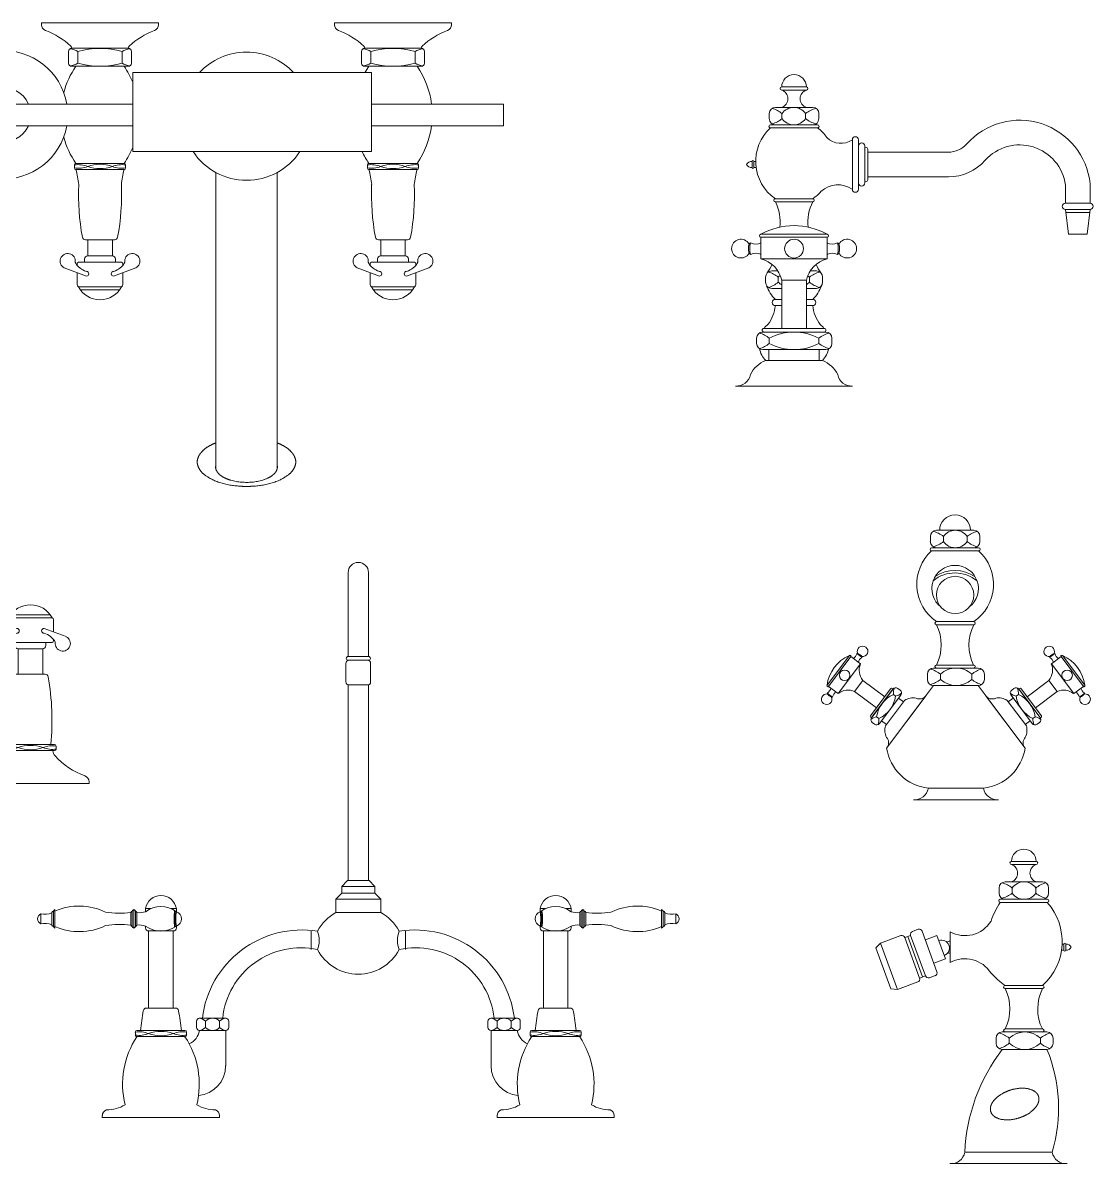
# Model space of a CAD drawing. Header units: centimetres. Extents: x 1146 to 1261, y 181 to 346.
# Drawn here: x 1204.9 to 1260, y 213.5 to 272.3 of the extents above; entities that cross this region are included whole.
import ezdxf

# ---------------------------------------------------------------- set-up
doc = ezdxf.new("R2010")
doc.units = ezdxf.units.CM
doc.header["$LTSCALE"] = 1.016
doc.layers.get('0').update_dxf_attribs({"lineweight": 18})

# ---------------------------------------------------------------- blocks, each defined once
blk = doc.blocks.new('Group-8')
for p, q in [((314.117, 15.434), (316.673, 15.434)), ((314.131, 15.491), (316.658, 15.491)), ((314.117, 15.067), (316.673, 15.067)), ((314.131, 15.01), (316.658, 15.01)), ((313.849, 13.408), (314.133, 14.248)), ((314.289, 14.378), (316.526, 14.378)), ((316.967, 13.408), (316.682, 14.248)), ((304.056, 13.072), (304.056, 12.457)), ((304.126, 13.178), (306.343, 13.178)), ((304.227, 13.337), (306.246, 13.337)), ((306.417, 13.072), (306.417, 12.456)), ((314.596, 13.408), (313.849, 13.408)), ((314.47, 13.091), (313.849, 13.091)), ((316.967, 13.408), (316.202, 13.408)), ((316.967, 13.091), (316.329, 13.091)), ((324.376, 13.072), (324.376, 12.457)), ((324.446, 13.178), (326.663, 13.178)), ((324.547, 13.337), (326.566, 13.337)), ((326.737, 13.072), (326.737, 12.456)), ((304.534, 12.636), (303.397, 12.21)), ((305.935, 12.636), (307.072, 12.21)), ((314.445, 9.638), (314.445, 12.909)), ((316.344, 9.638), (316.344, 12.909)), ((324.854, 12.636), (323.717, 12.21)), ((326.255, 12.636), (327.392, 12.21)), ((304.056, 12.012), (304.056, 12.071)), ((304.126, 11.907), (306.343, 11.907)), ((304.441, 11.907), (304.441, 11.748)), ((306.028, 11.907), (306.028, 11.748)), ((306.417, 12.067), (306.417, 12.012)), ((324.376, 12.012), (324.376, 12.071)), ((324.446, 11.907), (326.663, 11.907)), ((324.761, 11.907), (324.761, 11.748)), ((326.348, 11.907), (326.348, 11.748)), ((326.737, 12.067), (326.737, 12.012)), ((304.6, 11.589), (305.869, 11.589)), ((304.6, 11.589), (304.6, 10.276)), ((305.869, 11.589), (305.869, 10.276)), ((324.92, 11.589), (326.189, 11.589)), ((324.92, 11.589), (324.92, 10.276)), ((326.189, 11.589), (326.189, 10.276)), ((304.484, 10.276), (305.986, 10.276)), ((324.804, 10.276), (326.306, 10.276)), ((314.445, 9.638), (316.344, 9.638)), ((314.445, 9.48), (316.344, 9.48)), ((316.344, 9.479), (316.344, 9.48)), ((316.344, 8.031), (316.344, 8.031)), ((303.917, 6.421), (303.917, 6.58)), ((306.473, 6.659), (303.996, 6.659)), ((304.393, 6.659), (304.076, 6.659)), ((306.552, 6.421), (306.552, 6.58)), ((324.237, 6.421), (324.237, 6.58)), ((326.793, 6.659), (324.316, 6.659)), ((324.713, 6.659), (324.396, 6.659)), ((326.872, 6.421), (326.872, 6.58)), ((306.473, 6.342), (303.996, 6.342)), ((304.076, 6.342), (304.076, 6.327)), ((306.394, 6.342), (306.394, 6.327)), ((326.793, 6.342), (324.316, 6.342)), ((324.396, 6.342), (324.396, 6.327)), ((326.714, 6.342), (326.714, 6.327)), ((302.218, 4.645), (302.218, 4.742)), ((308.251, 4.645), (308.251, 4.742)), ((312.378, 4.645), (312.378, 4.742)), ((318.411, 4.645), (318.411, 4.742)), ((322.538, 4.645), (322.538, 4.742)), ((328.571, 4.645), (328.571, 4.742)), ((302.218, 4.645), (308.251, 4.645)), ((312.378, 4.645), (318.411, 4.645)), ((322.538, 4.645), (328.571, 4.645))]:
    blk.add_line(p, q)
at = {"flags": 128}
for points in [[(315.955, 8.031, 0.004267), (315.915, 8.037), (315.913, 8.037, 0.00474), (315.871, 8.043), (315.867, 8.044, 0.00434), (315.818, 8.05), (315.817, 8.05, 0.004047), (315.765, 8.055), (315.764, 8.055, 0.00384), (315.711, 8.06), (315.71, 8.06, 0.003702), (315.655, 8.063), (315.655, 8.063, 0.003614), (315.598, 8.067), (315.585, 8.067, 0.006339), (315.51, 8.07), (315.509, 8.07, 0.002996), (315.435, 8.071, 0.00572), (315.36, 8.071), (315.348, 8.071, 0.005597), (315.25, 8.069), (315.237, 8.068, 0.005716), (315.165, 8.065), (315.152, 8.064, 0.002971), (315.105, 8.061), (315.105, 8.061, 0.003079), (315.059, 8.058), (315.058, 8.058, 0.003235), (315.013, 8.054), (315.013, 8.054, 0.003437), (314.969, 8.049), (314.969, 8.049, 0.003696), (314.927, 8.044), (314.921, 8.044, 0.004049), (314.891, 8.04), (314.888, 8.039, 0.002162), (314.863, 8.036, 0.003484), (314.839, 8.032), (314.837, 8.031), (314.834, 8.031)], [(314.834, 8.031, 0.004267), (314.875, 8.025), (314.876, 8.025, 0.00474), (314.919, 8.019), (314.922, 8.018, 0.00434), (314.971, 8.013), (314.972, 8.012, 0.004047), (315.024, 8.007), (315.025, 8.007, 0.00384), (315.078, 8.003), (315.079, 8.003, 0.003702), (315.134, 7.999), (315.135, 7.999, 0.003614), (315.191, 7.996), (315.204, 7.995, 0.006339), (315.279, 7.992), (315.28, 7.992, 0.002996), (315.354, 7.991, 0.00572), (315.429, 7.991), (315.442, 7.991, 0.005597), (315.54, 7.993), (315.552, 7.994, 0.005716), (315.625, 7.997), (315.637, 7.998, 0.002971), (315.684, 8.001), (315.685, 8.001, 0.003079), (315.73, 8.004), (315.731, 8.004, 0.003235), (315.776, 8.008), (315.776, 8.008, 0.003437), (315.82, 8.013), (315.82, 8.013, 0.003696), (315.862, 8.018), (315.868, 8.019, 0.004049), (315.898, 8.023), (315.901, 8.023, 0.002162), (315.926, 8.026, 0.003484), (315.95, 8.03), (315.953, 8.031), (315.955, 8.031)]]:
    blk.add_lwpolyline(points, format="xyb", dxfattribs=at)
for centre, radius, start, end in [((315.395, 15.143), 1.249, 27.39245, 152.60756), ((315.412, 23.012), 6.867, 264.05346, 275.69575), ((314.179, 15.25), 0.194, 108.83443, 251.16557), ((314.584, 15.348), 0.476, 128.86033, 169.49356), ((316.205, 15.348), 0.476, 10.50644, 51.13967), ((316.61, 15.25), 0.194, 288.83443, 71.16557), ((316.249, 15.226), 2.139, 184.26676, 203.3522), ((314.54, 15.226), 2.139, 336.6478, 355.73324), ((314.289, 14.219), 0.159, 90, 169.61), ((316.526, 14.219), 0.159, 10.39, 90), ((305.235, 12.603), 1.249, 27.39245, 152.60756), ((315.399, 12.904), 0.948, 0.27989, 179.72011), ((325.555, 12.603), 1.249, 27.39245, 152.60756), ((304.162, 13.077), 0.106, 107.71905, 182.49864), ((306.311, 13.077), 0.106, 357.50136, 72.28095), ((313.849, 13.25), 0.159, 90, 270), ((313.426, 12.806), 0.51, 349.71407, 33.91666), ((317.363, 12.806), 0.51, 146.08334, 190.28593), ((316.967, 13.25), 0.159, 270, 90), ((324.482, 13.077), 0.106, 107.71905, 182.49864), ((326.631, 13.077), 0.106, 357.50136, 72.28095), ((304.797, 11.467), 0.957, 105.9628, 151.55939), ((304.534, 12.511), 0.125, 270, 90), ((305.935, 12.511), 0.125, 90, 270), ((305.672, 11.467), 0.957, 28.44061, 74.0372), ((315.395, 10.037), 3.054, 118.71056, 235.26691), ((315.395, 10.037), 3.054, 304.73309, 61.28944), ((325.117, 11.467), 0.957, 105.9628, 151.55939), ((324.854, 12.511), 0.125, 270, 90), ((326.255, 12.511), 0.125, 90, 270), ((325.992, 11.467), 0.957, 28.44061, 74.0372), ((303.57, 11.859), 0.391, 116.2653, 9.2433), ((304.162, 12.008), 0.106, 177.50136, 252.28095), ((306.311, 12.008), 0.106, 287.71905, 2.49864), ((306.899, 11.859), 0.391, 170.7567, 63.7347), ((323.89, 11.859), 0.391, 116.2653, 9.2433), ((324.482, 12.008), 0.106, 177.50136, 252.28095), ((326.631, 12.008), 0.106, 287.71905, 2.49864), ((327.219, 11.859), 0.391, 170.7567, 63.7347), ((304.6, 11.748), 0.159, 180, 270), ((305.869, 11.748), 0.159, 270, 0), ((324.92, 11.748), 0.159, 180, 270), ((326.189, 11.748), 0.159, 270, 0), ((316.379, 7.936), 12.253, 169.61, 185.98303), ((304.484, 10.118), 0.159, 90, 169.61), ((305.986, 10.118), 0.159, 10.39, 90), ((294.09, 7.936), 12.253, 354.01697, 10.39), ((336.699, 7.936), 12.253, 169.61, 185.98303), ((324.804, 10.118), 0.159, 90, 169.61), ((326.306, 10.118), 0.159, 10.39, 90), ((314.41, 7.936), 12.253, 354.01697, 10.39), ((315.743, 8.755), 1.486, 150.82848, 209.17152), ((314.445, 9.559), 0.0794, 90, 270), ((316.344, 9.559), 0.0794, 270, 90), ((315.046, 8.755), 1.486, 330.82848, 29.17152), ((312.353, 6.309), 1.783, 352.73306, 43.10618), ((318.436, 6.309), 1.783, 136.89382, 187.26694), ((303.996, 6.58), 0.0794, 90, 180), ((304.105, 5.224), 1.369, 68.8238, 97.91512), ((304.105, 7.777), 1.369, 262.08488, 291.1762), ((305.235, 4.783), 1.831, 69.71007, 110.28993), ((305.235, 8.218), 1.831, 249.71007, 290.28993), ((306.364, 5.224), 1.369, 82.08488, 111.1762), ((306.364, 7.777), 1.369, 248.8238, 277.91512), ((306.473, 6.58), 0.0794, 0, 90), ((324.316, 6.58), 0.0794, 90, 180), ((324.425, 5.224), 1.369, 68.8238, 97.91512), ((324.425, 7.777), 1.369, 262.08488, 291.1762), ((325.555, 4.783), 1.831, 69.71007, 110.28993), ((325.555, 8.218), 1.831, 249.71007, 290.28993), ((326.684, 5.224), 1.369, 82.08488, 111.1762), ((326.684, 7.777), 1.369, 248.8238, 277.91512), ((326.793, 6.58), 0.0794, 0, 90), ((301.167, 8.545), 3.724, 289.79579, 318.6204), ((303.996, 6.421), 0.0794, 180, 270), ((303.758, 6.327), 0.317, 309.82897, 0), ((306.711, 6.327), 0.318, 180, 230.17103), ((306.473, 6.421), 0.0794, 270, 0), ((309.302, 8.545), 3.724, 221.3796, 250.20421), ((311.327, 8.545), 3.724, 289.79579, 318.6204), ((319.462, 8.545), 3.724, 221.3796, 250.20421), ((321.487, 8.545), 3.724, 289.79579, 318.6204), ((324.316, 6.421), 0.0794, 180, 270), ((324.078, 6.327), 0.317, 309.82897, 0), ((327.031, 6.327), 0.318, 180, 230.17103), ((326.793, 6.421), 0.0794, 270, 0), ((329.622, 8.545), 3.724, 221.3796, 250.20421), ((302.536, 4.742), 0.318, 109.79579, 180), ((307.933, 4.742), 0.318, 0, 70.20421), ((312.696, 4.742), 0.317, 109.79579, 180), ((318.093, 4.742), 0.318, 0, 70.20421), ((322.856, 4.742), 0.318, 109.79579, 180), ((328.253, 4.742), 0.318, 0, 70.20421)]:
    blk.add_arc(centre, radius, start, end)
blk.add_open_spline([(314.445, 8.031), (314.451, 7.999), (314.502, 7.961), (314.572, 7.93), (314.67, 7.901), (314.866, 7.862), (315.201, 7.832), (315.395, 7.832), (315.589, 7.832), (315.924, 7.862), (316.119, 7.901), (316.217, 7.93), (316.287, 7.961), (316.339, 7.999), (316.344, 8.031), (316.339, 8.063), (316.287, 8.101), (316.217, 8.132), (316.119, 8.161), (315.924, 8.2), (315.589, 8.23), (315.395, 8.23), (315.2, 8.231), (314.865, 8.201), (314.67, 8.161), (314.572, 8.132), (314.502, 8.101), (314.451, 8.063), (314.445, 8.031)], degree=2, knots=[0, 0, 0, 1, 2, 3, 4, 5, 6, 6, 7, 8, 9, 10, 11, 12, 12, 13, 14, 15, 16, 17, 18, 18, 19, 20, 21, 22, 23, 24, 24, 24])
blk = doc.blocks.new('Group-14')
for p, q in [((341.907, 15.507), (341.907, 11.192)), ((342.954, 15.507), (342.954, 11.192)), ((341.907, 11.192), (342.954, 11.192)), ((341.796, 10.837), (341.796, 9.885)), ((341.907, 10.996), (342.954, 10.996)), ((343.066, 10.837), (343.066, 9.885)), ((341.907, 9.733), (341.907, -0.342)), ((341.954, 9.726), (342.907, 9.726)), ((342.954, 9.733), (342.954, -0.342)), ((341.581, -0.643), (341.883, -0.342)), ((342.985, -0.342), (341.883, -0.342)), ((343.287, -0.643), (342.985, -0.342)), ((341.28, -1.297), (341.581, -0.996)), ((341.581, -0.996), (341.581, -0.643)), ((343.287, -0.643), (341.581, -0.643)), ((343.287, -0.996), (341.581, -0.996)), ((343.287, -0.996), (343.287, -0.643)), ((343.588, -1.297), (343.287, -0.996)), ((343.588, -1.297), (341.28, -1.297)), ((341.28, -1.983), (341.28, -1.297)), ((343.588, -1.987), (343.588, -1.297)), ((326.081, -2.066), (326.081, -2.566)), ((326.658, -1.992), (326.658, -2.64)), ((326.737, -1.917), (326.737, -2.715)), ((326.816, -1.842), (326.816, -2.79)), ((330.719, -1.992), (330.719, -2.64)), ((330.798, -1.917), (330.798, -2.715)), ((330.877, -1.842), (330.877, -2.79)), ((330.877, -1.842), (330.877, -2.79)), ((330.956, -1.917), (330.956, -2.715)), ((331.035, -1.992), (331.035, -2.64)), ((331.477, -1.789), (331.748, -1.789)), ((331.477, -1.947), (331.477, -1.789)), ((332.793, -1.789), (333.064, -1.789)), ((333.064, -1.947), (333.064, -1.789)), ((343.588, -1.987), (341.28, -1.983)), ((351.797, -1.947), (351.797, -1.789)), ((352.068, -1.789), (351.797, -1.789)), ((353.384, -1.789), (353.113, -1.789)), ((353.384, -1.947), (353.384, -1.789)), ((353.826, -1.992), (353.826, -2.64)), ((353.905, -1.917), (353.905, -2.715)), ((353.984, -1.842), (353.984, -2.79)), ((353.984, -1.842), (353.984, -2.79)), ((354.063, -1.917), (354.063, -2.715)), ((354.142, -1.992), (354.142, -2.64)), ((358.045, -1.842), (358.045, -2.79)), ((358.124, -1.917), (358.124, -2.715)), ((358.203, -1.992), (358.203, -2.64)), ((358.78, -2.066), (358.78, -2.566)), ((331.477, -2.685), (331.477, -2.782)), ((333.064, -2.685), (333.064, -2.782)), ((351.797, -2.685), (351.797, -2.782)), ((353.384, -2.685), (353.384, -2.782)), ((331.636, -2.941), (331.636, -6.913)), ((331.636, -2.941), (332.905, -2.941)), ((332.905, -2.941), (332.905, -6.913)), ((340.009, -3.901), (340.009, -2.948)), ((344.852, -3.901), (344.852, -2.948)), ((353.225, -2.941), (351.956, -2.941)), ((351.956, -2.941), (351.956, -6.913)), ((353.225, -2.941), (353.225, -6.913)), ((331.519, -6.913), (333.022, -6.913)), ((351.839, -6.913), (353.342, -6.913)), ((334.098, -7.589), (334.098, -7.906)), ((334.257, -7.43), (335.603, -7.43)), ((334.568, -7.589), (334.568, -7.906)), ((335.292, -7.589), (335.292, -7.906)), ((335.761, -7.589), (335.761, -7.906)), ((349.107, -7.589), (349.107, -7.906)), ((350.611, -7.43), (349.265, -7.43)), ((349.576, -7.589), (349.576, -7.906)), ((350.3, -7.589), (350.3, -7.906)), ((350.77, -7.589), (350.77, -7.906)), ((330.953, -8.302), (330.953, -8.143)), ((333.509, -8.064), (331.032, -8.064)), ((331.429, -8.064), (331.111, -8.064)), ((333.588, -8.302), (333.588, -8.143)), ((334.257, -8.065), (335.603, -8.065)), ((335.603, -8.065), (335.603, -9.891)), ((349.265, -8.065), (349.265, -9.891)), ((350.611, -8.065), (349.265, -8.065)), ((351.273, -8.302), (351.273, -8.143)), ((353.829, -8.064), (351.352, -8.064)), ((351.749, -8.064), (351.431, -8.064)), ((353.908, -8.302), (353.908, -8.143)), ((333.509, -8.381), (331.032, -8.381)), ((353.829, -8.381), (351.352, -8.381)), ((329.254, -12.545), (329.254, -12.447)), ((329.254, -12.545), (335.287, -12.545)), ((335.287, -12.545), (335.287, -12.447)), ((349.574, -12.545), (349.574, -12.447)), ((349.574, -12.545), (355.607, -12.545)), ((355.607, -12.545), (355.607, -12.447))]:
    blk.add_line(p, q)
for centre, radius, start, end in [((342.431, 15.507), 0.523, 0, 180), ((341.907, 11.094), 0.0978, 90, 270), ((342.954, 11.094), 0.0978, 270, 90), ((341.954, 10.837), 0.159, 90, 180), ((342.907, 10.837), 0.159, 0, 90), ((341.954, 9.885), 0.159, 180, 270), ((342.907, 9.885), 0.159, 270, 0), ((332.271, -1.919), 0.804, 9.29327, 170.70675), ((352.591, -1.919), 0.804, 9.29325, 170.70673), ((328.066, -4.809), 3.151, 64.49797, 113.3715), ((332.271, -2.999), 1.318, 52.97828, 127.02172), ((352.591, -2.999), 1.318, 52.97828, 127.02172), ((356.795, -4.809), 3.151, 66.6285, 115.50203), ((326.192, -2.316), 0.274, 114.06067, 245.93933), ((326.271, -1.114), 0.97, 258.67438, 293.46932), ((326.778, -2.039), 0.129, 108.4817, 158.53917), ((326.857, -1.964), 0.129, 108.4817, 158.53917), ((330.168, 2.794), 4.818, 261.08999, 276.55945), ((330.839, -2.039), 0.129, 108.4817, 158.53917), ((330.918, -1.964), 0.129, 108.4817, 158.53917), ((330.836, -1.964), 0.129, 21.46083, 71.5183), ((330.915, -2.039), 0.129, 21.46083, 71.5183), ((331.166, -1.098), 0.904, 261.63562, 290.1018), ((335.821, -2.316), 2.877, 171.41438, 188.58562), ((335.871, -2.316), 2.877, 172.01695, 187.98305), ((335.917, -2.316), 2.877, 172.62841, 187.37159), ((332.936, -2.316), 0.391, 289.16281, 70.83719), ((342.431, -4.073), 2.385, 118.8389, 151.87399), ((342.431, -4.073), 2.385, 28.12601, 60.97124), ((351.925, -2.316), 0.391, 109.16281, 250.83719), ((348.944, -2.316), 2.877, 352.62841, 7.37159), ((348.99, -2.316), 2.877, 352.01695, 7.98305), ((349.04, -2.316), 2.877, 351.41438, 8.58562), ((353.695, -1.098), 0.904, 249.8982, 278.36438), ((353.946, -2.039), 0.129, 108.4817, 158.53917), ((354.025, -1.964), 0.129, 108.4817, 158.53917), ((353.943, -1.964), 0.129, 21.46083, 71.5183), ((354.022, -2.039), 0.129, 21.46083, 71.5183), ((354.693, 2.794), 4.818, 263.44055, 278.91001), ((358.004, -1.964), 0.129, 21.46083, 71.5183), ((358.083, -2.039), 0.129, 21.46083, 71.5183), ((358.59, -1.114), 0.97, 246.53068, 281.32562), ((358.669, -2.316), 0.274, 294.06067, 65.93933), ((326.271, -3.518), 0.97, 66.53068, 101.32562), ((326.778, -2.592), 0.129, 201.46083, 251.5183), ((326.857, -2.668), 0.129, 201.46083, 251.5183), ((328.066, 0.177), 3.151, 246.6285, 295.50203), ((330.168, -7.426), 4.818, 83.44055, 98.91001), ((330.839, -2.592), 0.129, 201.46083, 251.5183), ((330.918, -2.668), 0.129, 201.46083, 251.5183), ((330.836, -2.668), 0.129, 288.4817, 338.53917), ((330.915, -2.592), 0.129, 288.4817, 338.53917), ((331.166, -3.534), 0.904, 69.8982, 98.36438), ((332.271, -1.633), 1.318, 232.97828, 307.02172), ((331.636, -2.782), 0.159, 180, 270), ((332.905, -2.782), 0.159, 270, 0), ((339.533, -8.056), 5.169, 81.16886, 173.043), ((345.335, -8.056), 5.169, 6.957, 98.83114), ((352.591, -1.633), 1.318, 232.97828, 307.02172), ((351.956, -2.782), 0.159, 180, 270), ((353.225, -2.782), 0.159, 270, 0), ((353.695, -3.534), 0.904, 81.63562, 110.1018), ((353.946, -2.592), 0.129, 201.46083, 251.5183), ((354.025, -2.668), 0.129, 201.46083, 251.5183), ((353.943, -2.668), 0.129, 288.4817, 338.53917), ((354.022, -2.592), 0.129, 288.4817, 338.53917), ((354.693, -7.426), 4.818, 81.08999, 96.55945), ((356.795, 0.177), 3.151, 244.49797, 293.3715), ((358.004, -2.668), 0.129, 288.4817, 338.53917), ((358.083, -2.592), 0.129, 288.4817, 338.53917), ((358.59, -3.518), 0.97, 78.67438, 113.46932), ((339.151, -3.425), 1.269, 337.95464, 22.04536), ((345.71, -3.425), 1.269, 157.95464, 202.04536), ((339.466, -7.847), 4.039, 77.69148, 174.07563), ((342.431, -2.777), 2.385, 208.12601, 331.87399), ((345.402, -7.847), 4.039, 5.92437, 102.30852), ((343.415, -9.253), 12.253, 169.61, 174.42976), ((331.519, -7.072), 0.159, 90, 169.61), ((333.022, -7.072), 0.159, 10.39, 90), ((321.126, -9.253), 12.253, 5.57024, 10.39), ((363.735, -9.253), 12.253, 169.61, 174.42976), ((351.839, -7.072), 0.159, 90, 169.61), ((353.342, -7.072), 0.159, 10.39, 90), ((341.446, -9.253), 12.253, 5.57024, 10.39), ((334.257, -7.589), 0.159, 90, 180), ((334.206, -7.922), 0.492, 42.62491, 86.21765), ((334.93, -7.922), 0.492, 42.62491, 137.37509), ((335.653, -7.922), 0.492, 93.78235, 137.37509), ((335.603, -7.589), 0.159, 0, 90), ((349.265, -7.589), 0.159, 90, 180), ((349.215, -7.922), 0.492, 42.62491, 86.21765), ((349.938, -7.922), 0.492, 42.62491, 137.37509), ((350.662, -7.922), 0.492, 93.78235, 137.37509), ((350.611, -7.589), 0.159, 0, 90), ((331.032, -8.143), 0.0794, 90, 180), ((331.141, -9.499), 1.369, 68.8238, 97.91512), ((331.141, -6.946), 1.369, 262.08488, 291.1762), ((332.271, -9.94), 1.831, 69.71007, 110.28993), ((332.271, -6.505), 1.831, 249.71007, 290.28993), ((333.4, -9.499), 1.369, 82.08488, 111.1762), ((333.4, -6.946), 1.369, 248.8238, 277.91512), ((333.509, -8.143), 0.0794, 0, 90), ((333.3, -7.887), 0.973, 296.36577, 349.44233), ((334.257, -7.906), 0.159, 180, 270), ((334.206, -7.573), 0.492, 273.78235, 317.37509), ((334.93, -7.573), 0.492, 222.62491, 317.37509), ((335.653, -7.573), 0.492, 222.62491, 266.21765), ((335.603, -7.906), 0.159, 270, 0), ((349.265, -7.906), 0.159, 180, 270), ((349.215, -7.573), 0.492, 273.78235, 317.37509), ((349.938, -7.573), 0.492, 222.62491, 317.37509), ((350.662, -7.573), 0.492, 222.62491, 266.21765), ((350.611, -7.906), 0.159, 270, 0), ((351.568, -7.887), 0.973, 190.55767, 243.63423), ((351.352, -8.143), 0.0794, 90, 180), ((351.461, -9.499), 1.369, 68.8238, 97.91512), ((351.461, -6.946), 1.369, 262.08488, 291.1762), ((352.591, -9.94), 1.831, 69.71007, 110.28993), ((352.591, -6.505), 1.831, 249.71007, 290.28993), ((353.72, -9.499), 1.369, 82.08488, 111.1762), ((353.72, -6.946), 1.369, 248.8238, 277.91512), ((353.829, -8.143), 0.0794, 0, 90), ((334.729, -10.828), 4.433, 146.50557, 193.842), ((331.032, -8.302), 0.0794, 180, 270), ((333.509, -8.302), 0.0794, 270, 0), ((329.812, -10.828), 4.433, 346.158, 33.49443), ((355.049, -10.828), 4.433, 146.50557, 193.842), ((351.352, -8.302), 0.0794, 180, 270), ((353.829, -8.302), 0.0794, 270, 0), ((350.132, -10.828), 4.433, 346.158, 33.49443), ((334.06, -9.875), 1.543, 275.46256, 359.42058), ((350.808, -9.875), 1.543, 180.57942, 264.53744), ((329.572, -12.447), 0.317, 109.79579, 180), ((329.478, -10.298), 1.851, 269.58386, 300.7669), ((335.063, -10.298), 1.851, 239.2331, 270.41614), ((334.969, -12.447), 0.318, 0, 70.20421), ((349.892, -12.447), 0.317, 109.79579, 180), ((349.798, -10.298), 1.851, 269.58386, 300.7669), ((355.383, -10.298), 1.851, 239.2331, 270.41614), ((355.289, -12.447), 0.318, 0, 70.20421)]:
    blk.add_arc(centre, radius, start, end)
blk = doc.blocks.new('Group-15')
for p, q in [((332.151, 43.809), (326.119, 43.809)), ((326.119, 43.809), (326.119, 43.712)), ((327.698, 43.809), (327.008, 43.809)), ((332.151, 43.809), (332.151, 43.712)), ((347.233, 43.809), (341.2, 43.809)), ((341.2, 43.809), (341.2, 43.712)), ((342.779, 43.809), (342.089, 43.809)), ((347.233, 43.809), (347.233, 43.712)), ((327.52, 41.729), (327.52, 42.338)), ((327.679, 42.497), (330.591, 42.497)), ((330.591, 42.497), (327.679, 42.497)), ((327.697, 42.497), (330.573, 42.497)), ((327.996, 41.729), (327.996, 42.338)), ((330.274, 41.729), (330.274, 42.338)), ((330.75, 41.729), (330.75, 42.338)), ((342.601, 41.729), (342.601, 42.338)), ((345.672, 42.497), (342.76, 42.497)), ((342.76, 42.497), (345.672, 42.497)), ((342.779, 42.497), (345.654, 42.497)), ((343.078, 41.729), (343.078, 42.338)), ((345.355, 41.729), (345.355, 42.338)), ((345.831, 41.729), (345.831, 42.338)), ((327.679, 41.57), (330.591, 41.57)), ((343.105, 41.245), (330.823, 41.245)), ((330.823, 41.245), (330.823, 37.18)), ((342.76, 41.57), (345.672, 41.57)), ((343.105, 37.18), (343.105, 41.245)), ((324.057, 39.628), (330.823, 39.628)), ((330.823, 39.628), (330.823, 38.51)), ((349.908, 39.628), (343.105, 39.628)), ((343.105, 39.628), (343.105, 38.51)), ((349.908, 38.51), (349.908, 39.628)), ((330.823, 38.51), (324.057, 38.51)), ((343.105, 38.51), (349.908, 38.51)), ((330.823, 37.18), (343.105, 37.18)), ((327.817, 36.496), (327.817, 36.337)), ((327.897, 36.575), (330.374, 36.575)), ((330.453, 36.496), (330.453, 36.337)), ((342.898, 36.496), (342.898, 36.337)), ((342.978, 36.575), (345.455, 36.575)), ((345.534, 36.496), (345.534, 36.337)), ((327.897, 36.258), (330.374, 36.258)), ((329.977, 36.258), (330.294, 36.258)), ((335.097, 36.105), (335.097, 20.854)), ((338.254, 36.105), (338.254, 20.854)), ((342.978, 36.258), (345.455, 36.258)), ((345.058, 36.258), (345.375, 36.258)), ((329.886, 32.641), (328.384, 32.641)), ((328.5, 31.814), (328.5, 32.641)), ((329.77, 31.814), (329.77, 32.641)), ((344.967, 32.641), (343.465, 32.641)), ((343.582, 31.814), (343.582, 32.641)), ((344.851, 31.814), (344.851, 32.641)), ((329.77, 31.814), (328.5, 31.814)), ((344.851, 31.814), (343.582, 31.814)), ((328.435, 30.767), (327.297, 31.193)), ((327.953, 31.337), (327.953, 31.391)), ((330.244, 31.497), (328.026, 31.497)), ((328.342, 31.497), (328.342, 31.655)), ((329.835, 30.767), (330.973, 31.193)), ((329.929, 31.497), (329.929, 31.655)), ((330.314, 31.391), (330.314, 31.332)), ((343.516, 30.767), (342.379, 31.193)), ((343.034, 31.337), (343.034, 31.391)), ((345.325, 31.497), (343.108, 31.497)), ((343.423, 31.497), (343.423, 31.655)), ((344.917, 30.767), (346.054, 31.193)), ((345.01, 31.497), (345.01, 31.655)), ((345.395, 31.391), (345.395, 31.332)), ((327.953, 30.331), (327.953, 30.948)), ((330.314, 30.331), (330.314, 30.946)), ((343.034, 30.331), (343.034, 30.948)), ((345.395, 30.331), (345.395, 30.946)), ((330.244, 30.225), (328.026, 30.225)), ((330.142, 30.066), (328.124, 30.066)), ((345.325, 30.225), (343.108, 30.225)), ((345.224, 30.066), (343.205, 30.066))]:
    blk.add_line(p, q)
for centre, radius, start, end in [((326.436, 43.712), 0.318, 180, 250.20421), ((331.834, 43.712), 0.317, 289.79579, 0), ((341.518, 43.712), 0.318, 180, 250.20421), ((346.915, 43.712), 0.317, 289.79579, 0), ((325.068, 39.909), 3.724, 46.53259, 70.20421), ((333.203, 39.909), 3.724, 109.79579, 133.46741), ((340.149, 39.909), 3.724, 46.53259, 70.20421), ((348.284, 39.909), 3.724, 109.79579, 133.46741), ((324.17, 39.075), 3.302, 9.63926, 350.14336), ((327.679, 42.338), 0.159, 90, 180), ((327.361, 41.147), 1.349, 61.92751, 79.83054), ((327.52, 42.497), 0.159, 0, 46.53259), ((329.135, 38.334), 4.162, 74.12496, 105.87504), ((330.909, 41.147), 1.349, 100.16946, 118.07249), ((330.75, 42.497), 0.159, 133.46741, 180), ((330.591, 42.338), 0.159, 0, 90), ((336.676, 39.004), 3.302, 42.73632, 137.26368), ((342.76, 42.338), 0.159, 90, 180), ((342.443, 41.147), 1.349, 61.92751, 79.83054), ((342.601, 42.497), 0.159, 0, 46.53259), ((344.216, 38.334), 4.162, 74.12496, 105.87504), ((345.99, 41.147), 1.349, 100.16946, 118.07249), ((345.831, 42.497), 0.159, 133.46741, 180), ((345.672, 42.338), 0.159, 0, 90), ((327.679, 41.729), 0.159, 180, 270), ((327.361, 42.92), 1.349, 280.16946, 298.07249), ((329.135, 45.733), 4.162, 254.12496, 285.87504), ((330.909, 42.92), 1.349, 241.92751, 259.83054), ((330.591, 41.729), 0.159, 270, 0), ((342.76, 41.729), 0.159, 180, 270), ((342.443, 42.92), 1.349, 280.16946, 298.07249), ((344.216, 45.733), 4.162, 254.12496, 285.87504), ((345.99, 42.92), 1.349, 241.92751, 259.83054), ((345.672, 41.729), 0.159, 270, 0), ((331.484, 39.073), 4.371, 145.1539, 164.77664), ((326.786, 39.073), 4.371, 22.55877, 34.8461), ((346.565, 39.073), 4.371, 145.1539, 150.20016), ((341.868, 39.073), 4.371, 7.29776, 34.8461), ((324.17, 39.075), 1.397, 23.31892, 336.12839), ((324.293, 39.069), 0.607, 112.9382, 247.0618), ((341.868, 39.073), 4.371, 325.1539, 352.60242), ((331.484, 39.073), 4.371, 195.18582, 214.8461), ((326.786, 39.073), 4.371, 325.1539, 337.44123), ((336.676, 39.004), 3.302, 213.55565, 326.44435), ((346.565, 39.073), 4.371, 205.66663, 214.8461), ((327.897, 36.496), 0.0794, 90, 180), ((328.006, 35.14), 1.369, 68.8238, 97.91512), ((329.135, 34.699), 1.831, 69.71007, 110.28993), ((330.264, 35.14), 1.369, 82.08488, 111.1762), ((330.374, 36.496), 0.0794, 0, 90), ((342.978, 36.496), 0.0794, 90, 180), ((343.087, 35.14), 1.369, 68.8238, 97.91512), ((344.216, 34.699), 1.831, 69.71007, 110.28993), ((345.346, 35.14), 1.369, 82.08488, 111.1762), ((345.455, 36.496), 0.0794, 0, 90), ((328.006, 37.693), 1.369, 262.08488, 291.1762), ((327.897, 36.337), 0.0794, 180, 270), ((323.191, 35.003), 4.871, 5.66462, 14.93004), ((329.135, 38.134), 1.831, 249.71007, 290.28993), ((330.264, 37.693), 1.369, 248.8238, 277.91512), ((335.08, 35.003), 4.871, 165.06996, 174.33538), ((330.374, 36.337), 0.0794, 270, 0), ((343.087, 37.693), 1.369, 262.08488, 291.1762), ((342.978, 36.337), 0.0794, 180, 270), ((338.272, 35.003), 4.871, 5.66462, 14.93004), ((344.216, 38.134), 1.831, 249.71007, 290.28993), ((345.346, 37.693), 1.369, 248.8238, 277.91512), ((350.161, 35.003), 4.871, 165.06996, 174.33538), ((345.455, 36.337), 0.0794, 270, 0), ((340.28, 34.981), 12.253, 177.647, 190.39), ((317.991, 34.981), 12.253, 349.61, 2.353), ((355.361, 34.981), 12.253, 177.647, 190.39), ((333.072, 34.981), 12.253, 349.61, 2.353), ((328.384, 32.8), 0.159, 190.39, 270), ((329.886, 32.8), 0.159, 270, 349.61), ((343.465, 32.8), 0.159, 190.39, 270), ((344.967, 32.8), 0.159, 270, 349.61), ((327.471, 31.544), 0.391, 350.7567, 243.7347), ((328.5, 31.655), 0.159, 90, 180), ((329.77, 31.655), 0.159, 0, 90), ((330.8, 31.544), 0.391, 296.2653, 189.2433), ((342.552, 31.544), 0.391, 350.7567, 243.7347), ((343.582, 31.655), 0.159, 90, 180), ((344.851, 31.655), 0.159, 0, 90), ((345.881, 31.544), 0.391, 296.2653, 189.2433), ((328.698, 31.936), 0.957, 208.44061, 254.0372), ((328.059, 31.396), 0.106, 107.71905, 182.49864), ((329.572, 31.936), 0.957, 285.9628, 331.55939), ((330.208, 31.396), 0.106, 357.50136, 72.28095), ((343.779, 31.936), 0.957, 208.44061, 254.0372), ((343.14, 31.396), 0.106, 107.71905, 182.49864), ((344.654, 31.936), 0.957, 285.9628, 331.55939), ((345.289, 31.396), 0.106, 357.50136, 72.28095), ((328.435, 30.892), 0.125, 270, 90), ((329.835, 30.892), 0.125, 90, 270), ((343.516, 30.892), 0.125, 270, 90), ((344.917, 30.892), 0.125, 90, 270), ((328.059, 30.326), 0.106, 177.50136, 252.28095), ((329.135, 30.8), 1.249, 207.39245, 332.60756), ((330.208, 30.326), 0.106, 287.71905, 2.49864), ((343.14, 30.326), 0.106, 177.50136, 252.28095), ((344.216, 30.8), 1.249, 207.39245, 332.60756), ((345.289, 30.326), 0.106, 287.71905, 2.49864)]:
    blk.add_arc(centre, radius, start, end)
for points, knots in [([(335.097, 22.187), (334.911, 22.115), (334.53, 21.896), (334.296, 21.644), (334.194, 21.471), (334.117, 21.203), (334.204, 20.898), (334.284, 20.787), (334.391, 20.641), (334.644, 20.444), (335.06, 20.213), (335.741, 20.017), (336.393, 19.944), (336.676, 19.944), (336.958, 19.944), (337.611, 20.016), (338.293, 20.212), (338.707, 20.444), (338.961, 20.641), (339.067, 20.787), (339.148, 20.898), (339.234, 21.206), (339.158, 21.471), (339.055, 21.644), (338.819, 21.895), (338.44, 22.115), (338.254, 22.187)], [0, 0, 0, 1, 2, 3, 4, 5, 6, 6, 7, 8, 9, 10, 11, 11, 12, 13, 14, 15, 16, 16, 17, 18, 19, 20, 21, 22, 22, 22]), ([(335.097, 21.03), (335.068, 20.886), (335.16, 20.7), (335.245, 20.594), (335.427, 20.442), (335.7, 20.314), (335.831, 20.274), (336.118, 20.187), (336.676, 20.142), (337.234, 20.186), (337.52, 20.274), (337.651, 20.314), (337.925, 20.441), (338.106, 20.594), (338.192, 20.7), (338.246, 20.81), (338.272, 20.949), (338.254, 21.03)], [0, 0, 0, 1, 2, 3, 4, 5, 5, 6, 7, 8, 8, 9, 10, 11, 12, 13, 14, 14, 14])]:
    blk.add_open_spline(points, degree=2, knots=knots)
blk = doc.blocks.new('Group-19')
for p, q in [((377.325, 0.64), (376.055, 0.64)), ((377.325, 0.481), (376.055, 0.481)), ((377.647, -0.412), (375.732, -0.412)), ((377.581, -0.412), (375.821, -0.412)), ((375.415, -0.729), (375.415, -0.993)), ((376.092, -0.729), (376.092, -0.993)), ((377.31, -0.729), (377.31, -0.993)), ((377.964, -0.729), (377.964, -0.993)), ((377.9, -1.311), (375.48, -1.311)), ((377.9, -1.469), (375.48, -1.469)), ((370.958, -2.963), (371.256, -2.854)), ((369.317, -3.56), (370.361, -3.18)), ((370.564, -3.275), (370.863, -3.166)), ((370.564, -3.275), (371.325, -5.363)), ((370.714, -3.22), (371.474, -5.309)), ((370.863, -3.166), (371.623, -5.254)), ((371.459, -2.949), (372.22, -5.037)), ((371.622, -3.396), (372.219, -3.179)), ((372.219, -3.179), (372.653, -4.373)), ((372.895, -2.982), (372.895, -4.57)), ((369.317, -3.56), (369.07, -3.809)), ((369.07, -3.809), (369.836, -5.914)), ((369.317, -3.56), (370.185, -5.947)), ((378.639, -3.935), (378.755, -3.935)), ((378.663, -3.617), (378.755, -3.617)), ((378.755, -3.617), (378.755, -3.935)), ((378.852, -3.617), (378.852, -3.935)), ((372.057, -4.59), (372.653, -4.373)), ((371.623, -5.254), (371.325, -5.363)), ((371.826, -5.349), (372.125, -5.241)), ((370.185, -5.947), (371.23, -5.567)), ((377.652, -5.75), (375.728, -5.75)), ((370.185, -5.947), (369.836, -5.914)), ((377.652, -5.909), (375.728, -5.909)), ((377.815, -8.139), (375.579, -8.139)), ((375.735, -7.984), (377.644, -7.984)), ((377.659, -8.139), (375.735, -8.139)), ((377.881, -8.139), (377.563, -8.139)), ((375.262, -8.457), (375.262, -8.721)), ((375.94, -8.457), (375.94, -8.721)), ((377.544, -8.457), (377.544, -8.721)), ((378.198, -8.457), (378.198, -8.721)), ((377.881, -9.038), (375.579, -9.038)), ((373.654, -14.324), (378.148, -14.324)), ((378.917, -14.917), (372.885, -14.917))]:
    blk.add_line(p, q)
for centre, radius, start, end in [((376.69, 0.64), 0.635, 0, 180), ((376.055, 0.561), 0.0794, 90, 270), ((377.325, 0.561), 0.0794, 270, 90), ((375.899, 0.035), 0.473, 289.16974, 70.83026), ((377.48, 0.035), 0.473, 109.16974, 250.83026), ((375.732, -0.729), 0.317, 90, 180), ((375.17, -1.895), 1.487, 51.64892, 74.69408), ((376.701, -1.154), 0.742, 34.90261, 145.09739), ((378.198, -1.796), 1.388, 105.93222, 129.78835), ((377.647, -0.729), 0.318, 0, 90), ((375.732, -0.993), 0.318, 180, 270), ((375.17, 0.173), 1.487, 285.30592, 308.35108), ((376.701, -0.569), 0.742, 214.90261, 325.09739), ((378.198, 0.073), 1.388, 230.21165, 254.06778), ((377.647, -0.993), 0.317, 270, 0), ((379.247, -3.938), 4.504, 146.76406, 160.47449), ((375.48, -1.39), 0.0794, 90, 270), ((375.624, -3.485), 3.04, 311.83511, 41.52962), ((377.9, -1.39), 0.0794, 270, 90), ((371.31, -3.003), 0.159, 20, 110), ((373.662, -1.61), 1.572, 240.79557, 328.43514), ((370.415, -3.329), 0.159, 20, 110), ((371.012, -3.112), 0.159, 110, 200), ((372.452, -3.819), 0.408, 290, 110), ((372.895, -3.776), 0.307, 90, 122.92875), ((372.895, -3.776), 0.307, 248.20251, 270), ((378.804, -3.617), 0.0486, 0, 180), ((378.804, -3.935), 0.0486, 180, 0), ((378.885, -3.883), 0.268, 23.54881, 97.04711), ((378.885, -3.669), 0.268, 262.95289, 336.45119), ((373.662, -5.942), 1.572, 31.56486, 119.20443), ((371.772, -5.2), 0.159, 200, 290), ((372.07, -5.092), 0.159, 290, 20), ((379.5, -0.677), 6.322, 224.63606, 233.36222), ((371.175, -5.417), 0.159, 290, 20), ((375.728, -5.829), 0.0794, 90, 270), ((377.652, -5.829), 0.0794, 270, 90), ((373.644, -6.954), 2.331, 333.77724, 26.6414), ((379.735, -6.954), 2.331, 153.3586, 206.22276), ((375.579, -8.457), 0.318, 90, 180), ((375.017, -9.623), 1.487, 51.64892, 74.69408), ((375.728, -8.062), 0.0794, 90, 270), ((376.742, -9.311), 1.172, 46.80371, 133.19629), ((378.432, -9.523), 1.388, 105.93222, 129.78835), ((377.652, -8.062), 0.0794, 270, 90), ((377.881, -8.457), 0.318, 0, 90), ((375.579, -8.721), 0.318, 180, 270), ((375.017, -7.555), 1.487, 285.30592, 308.35108), ((376.742, -7.867), 1.172, 226.80371, 313.19629), ((378.432, -7.654), 1.388, 230.21165, 254.06778), ((377.881, -8.721), 0.318, 270, 0), ((382.926, -14.709), 9.28, 142.33803, 177.62553), ((370.575, -12.058), 7.905, 343.3411, 22.45347), ((372.94, -14.194), 0.726, 265.65801, 349.64027), ((378.862, -14.194), 0.726, 190.35973, 274.34199)]:
    blk.add_arc(centre, radius, start, end)
blk.add_open_spline([(374.988, -12.241), (375.018, -12.333), (375.13, -12.46), (375.259, -12.547), (375.517, -12.648), (375.926, -12.673), (376.294, -12.612), (376.446, -12.563), (376.597, -12.515), (376.934, -12.352), (377.179, -12.153), (377.31, -12.01), (377.404, -11.863), (377.459, -11.718), (377.477, -11.55), (377.448, -11.457), (377.418, -11.365), (377.306, -11.239), (377.177, -11.152), (376.919, -11.05), (376.51, -11.025), (376.142, -11.087), (375.991, -11.135), (375.839, -11.183), (375.502, -11.346), (375.257, -11.545), (375.126, -11.688), (375.032, -11.835), (374.978, -11.981), (374.959, -12.149), (374.988, -12.241)], degree=2, knots=[0, 0, 0, 1, 2, 3, 4, 5, 6, 6, 7, 8, 9, 10, 11, 12, 13, 13, 14, 15, 16, 17, 18, 19, 19, 20, 21, 22, 23, 24, 25, 26, 26, 26])
blk = doc.blocks.new('Group-20')
for p, q in [((374.11, 17.686), (372.195, 17.686)), ((374.044, 17.686), (372.284, 17.686)), ((371.878, 17.369), (371.878, 17.105)), ((372.555, 17.369), (372.555, 17.105)), ((373.773, 17.369), (373.773, 17.105)), ((374.427, 17.369), (374.427, 17.105)), ((374.362, 16.787), (371.942, 16.787)), ((374.362, 16.628), (371.942, 16.628)), ((374.114, 12.983), (372.191, 12.983)), ((374.114, 12.824), (372.191, 12.824)), ((366.559, 9.706), (367.708, 11.236)), ((366.63, 9.653), (367.779, 11.183)), ((367.779, 11.183), (368.279, 10.807)), ((378.607, 11.183), (378.107, 10.807)), ((379.755, 9.653), (378.607, 11.183)), ((379.827, 9.706), (378.678, 11.236)), ((367.13, 9.277), (368.279, 10.807)), ((374.122, 10.594), (372.042, 10.594)), ((372.174, 10.749), (374.107, 10.749)), ((374.278, 10.594), (373.662, 10.594)), ((374.343, 10.594), (374.026, 10.594)), ((379.256, 9.277), (378.107, 10.807)), ((371.725, 10.276), (371.725, 10.012)), ((372.402, 10.276), (372.402, 10.012)), ((374.006, 10.276), (374.006, 10.012)), ((374.661, 10.276), (374.661, 10.012)), ((366.63, 9.653), (367.13, 9.277)), ((367.98, 9.389), (368.409, 9.96)), ((368.409, 9.96), (369.527, 9.121)), ((368.79, 8.14), (369.834, 9.531)), ((368.855, 8.045), (369.952, 9.505)), ((368.877, 8.074), (369.922, 9.465)), ((372.042, 9.694), (369.629, 6.476)), ((370.202, 9.541), (370.321, 9.451)), ((374.343, 9.694), (372.042, 9.694)), ((374.343, 9.694), (376.757, 6.476)), ((376.184, 9.541), (376.065, 9.451)), ((377.531, 8.045), (376.434, 9.505)), ((377.508, 8.074), (376.464, 9.465)), ((377.596, 8.14), (376.551, 9.531)), ((377.976, 9.96), (376.859, 9.121)), ((378.405, 9.389), (377.976, 9.96)), ((379.755, 9.653), (379.256, 9.277)), ((367.98, 9.389), (369.098, 8.55)), ((369.259, 7.741), (370.356, 9.201)), ((369.566, 7.618), (370.552, 8.931)), ((369.629, 6.476), (371.666, 9.189)), ((369.973, 9.236), (370.092, 9.147)), ((370.498, 8.86), (370.243, 9.051)), ((376.757, 6.476), (374.72, 9.189)), ((376.82, 7.618), (375.834, 8.931)), ((375.888, 8.86), (376.142, 9.051)), ((377.126, 7.741), (376.03, 9.201)), ((376.413, 9.236), (376.294, 9.147)), ((378.405, 9.389), (377.288, 8.55)), ((368.891, 7.795), (369.009, 7.705)), ((369.112, 8.089), (369.231, 8)), ((369.619, 7.689), (369.364, 7.881)), ((376.767, 7.689), (377.021, 7.881)), ((377.274, 8.089), (377.155, 8)), ((377.495, 7.795), (377.376, 7.705)), ((371.775, 4.409), (374.611, 4.409)), ((375.38, 3.816), (371.006, 3.816))]:
    blk.add_line(p, q)
for centre, radius in [((373.152, 14.358), 0.96), ((367.466, 10.221), 0.272), ((378.919, 10.221), 0.272)]:
    blk.add_circle(centre, radius)
for centre, radius, start, end in [((373.152, 17.686), 0.794, 0, 180), ((372.195, 17.369), 0.317, 90, 180), ((371.633, 16.203), 1.487, 51.64892, 74.69408), ((373.164, 16.944), 0.742, 34.90261, 145.09739), ((374.661, 16.302), 1.388, 105.93222, 129.78835), ((374.11, 17.369), 0.318, 0, 90), ((372.195, 17.105), 0.318, 180, 270), ((371.633, 18.271), 1.487, 285.30592, 308.35108), ((373.164, 17.529), 0.742, 214.90261, 270), ((373.164, 17.529), 0.742, 270, 325.09739), ((374.661, 18.171), 1.388, 230.21165, 254.06778), ((374.11, 17.105), 0.317, 270, 0), ((373.507, 14.904), 2.329, 132.21909, 235.56866), ((371.942, 16.708), 0.0794, 90, 270), ((372.798, 14.904), 2.329, 304.43134, 47.78091), ((374.362, 16.708), 0.0794, 270, 90), ((373.152, 14.685), 1.197, 307.74202, 232.25798), ((373.148, 13.718), 1.773, 50.21592, 129.20593), ((373.148, 13.851), 1.773, 54.11601, 125.21388), ((372.191, 12.904), 0.0794, 90, 270), ((374.114, 12.904), 0.0794, 270, 90), ((370.107, 11.779), 2.331, 333.77724, 26.6414), ((376.198, 11.779), 2.331, 153.3586, 206.22276), ((368.504, 9.442), 1.963, 113.93428, 172.25886), ((367.743, 11.21), 0.0446, 323.09657, 143.09657), ((367.75, 11.395), 0.344, 296.86764, 348.797), ((368.14, 11.243), 0.0991, 89.31418, 121.32607), ((367.878, 10.769), 0.597, 36.8076, 69.38553), ((368.39, 11.451), 0.272, 262.62856, 203.56458), ((367.973, 10.895), 0.478, 36.8076, 69.38553), ((368.26, 11.153), 0.0991, 344.86707, 16.87896), ((377.996, 11.451), 0.272, 336.43542, 277.37144), ((378.125, 11.153), 0.0991, 163.12104, 195.13293), ((378.508, 10.769), 0.597, 110.61447, 143.1924), ((378.413, 10.895), 0.478, 110.61447, 143.1924), ((378.246, 11.243), 0.0991, 58.67393, 90.68582), ((378.635, 11.395), 0.344, 191.203, 243.13236), ((378.642, 11.21), 0.0446, 36.90343, 216.90343), ((377.881, 9.442), 1.963, 7.74114, 66.06572), ((368.514, 10.821), 0.344, 117.39613, 169.3255), ((369.033, 10.49), 0.818, 157.14578, 220.32136), ((372.042, 10.276), 0.317, 90, 180), ((372.191, 10.671), 0.0794, 90, 270), ((373.204, 9.422), 1.172, 90, 133.19629), ((373.204, 9.422), 1.172, 46.80371, 90), ((374.114, 10.671), 0.0794, 270, 90), ((374.343, 10.276), 0.318, 0, 90), ((377.352, 10.49), 0.818, 319.67864, 22.85422), ((377.871, 10.821), 0.344, 10.6745, 62.60387), ((372.042, 10.012), 0.318, 180, 270), ((371.48, 9.11), 1.487, 51.64892, 74.69408), ((371.48, 11.178), 1.487, 285.30592, 308.35108), ((373.204, 10.866), 1.172, 226.80371, 313.19629), ((374.895, 9.209), 1.388, 105.93222, 129.78835), ((374.895, 11.079), 1.388, 230.21165, 254.06778), ((374.343, 10.012), 0.317, 270, 0), ((366.595, 9.68), 0.0446, 143.09657, 323.09657), ((366.418, 9.621), 0.344, 297.39613, 349.3255), ((367.646, 8.642), 0.818, 65.87178, 129.04736), ((369.878, 9.498), 0.0547, 323.09657, 143.09657), ((370.095, 9.398), 0.179, 53.09657, 143.09657), ((370.809, 9.257), 0.836, 158.40249, 181.44765), ((370.213, 9.309), 0.179, 323.09657, 53.09657), ((376.172, 9.309), 0.179, 126.90343, 216.90343), ((376.291, 9.398), 0.179, 36.90343, 126.90343), ((375.577, 9.257), 0.836, 358.55235, 21.59751), ((376.508, 9.498), 0.0547, 36.90343, 216.90343), ((378.74, 8.642), 0.818, 50.95264, 114.12822), ((379.967, 9.621), 0.344, 190.6745, 242.60387), ((379.791, 9.68), 0.0446, 216.90343, 36.90343), ((366.543, 8.991), 0.272, 82.62856, 23.56458), ((366.673, 9.29), 0.0991, 164.86707, 196.87896), ((367.055, 9.673), 0.597, 216.8076, 249.38553), ((366.96, 9.547), 0.478, 216.8076, 249.38553), ((366.793, 9.199), 0.0991, 269.31418, 301.32607), ((367.183, 9.048), 0.344, 116.86764, 168.797), ((370.622, 7.852), 1.529, 115.12525, 171.06789), ((368.581, 9.384), 1.529, 295.12525, 351.06789), ((369.879, 9.956), 0.836, 284.74549, 307.79065), ((370.99, 8.234), 0.824, 79.53975, 122.13447), ((371.322, 9.409), 0.408, 243.45629, 327.43856), ((375.064, 9.409), 0.408, 212.56144, 296.54371), ((375.396, 8.234), 0.824, 57.86553, 100.46025), ((376.507, 9.956), 0.836, 232.20935, 255.25451), ((377.804, 9.384), 1.529, 188.93211, 244.87475), ((375.764, 7.852), 1.529, 8.93211, 64.87475), ((379.203, 9.048), 0.344, 11.203, 63.13236), ((379.331, 9.673), 0.597, 290.61447, 323.1924), ((379.592, 9.199), 0.0991, 238.67393, 270.68582), ((379.843, 8.991), 0.272, 156.43542, 97.37144), ((379.426, 9.547), 0.478, 290.61447, 323.1924), ((379.713, 9.29), 0.0991, 343.12104, 15.13293), ((368.834, 8.107), 0.0547, 143.09657, 323.09657), ((368.998, 7.937), 0.179, 143.09657, 233.09657), ((369.291, 7.329), 0.781, 103.30822, 127.16435), ((369.117, 7.848), 0.179, 233.09657, 323.09657), ((368.451, 7.961), 0.781, 339.02879, 2.88491), ((377.269, 7.848), 0.179, 216.90343, 306.90343), ((377.935, 7.961), 0.781, 177.11509, 200.97121), ((377.094, 7.329), 0.781, 52.83565, 76.69178), ((377.388, 7.937), 0.179, 306.90343, 36.90343), ((377.552, 8.107), 0.0547, 216.90343, 36.90343), ((370.358, 7.392), 0.824, 164.05867, 206.65338), ((376.028, 7.392), 0.824, 333.34662, 15.94133), ((369.322, 6.745), 0.408, 318.75458, 42.73684), ((372.059, 6.851), 2.459, 188.78493, 263.36386), ((374.327, 6.851), 2.459, 276.63614, 351.21507), ((377.064, 6.745), 0.408, 137.26316, 221.24542), ((371.061, 4.539), 0.726, 265.65801, 349.64027), ((375.325, 4.539), 0.726, 190.35973, 274.34199)]:
    blk.add_arc(centre, radius, start, end)
blk = doc.blocks.new('Group-21')
for p, q in [((364.226, 40.509), (365.496, 40.509)), ((364.226, 40.35), (365.496, 40.35)), ((363.904, 39.457), (365.819, 39.457)), ((363.97, 39.457), (365.73, 39.457)), ((363.587, 39.14), (363.587, 38.876)), ((364.241, 39.14), (364.241, 38.876)), ((365.459, 39.14), (365.459, 38.876)), ((366.136, 39.14), (366.136, 38.876)), ((363.651, 38.558), (366.071, 38.558)), ((363.651, 38.399), (366.071, 38.399)), ((367.862, 37.787), (367.862, 35.247)), ((368.18, 37.787), (368.18, 35.247)), ((368.497, 37.469), (368.497, 35.564)), ((368.656, 37.31), (368.656, 35.723)), ((368.656, 37.152), (372.805, 37.152)), ((362.699, 36.675), (362.699, 36.358)), ((362.796, 36.675), (362.796, 36.358)), ((362.888, 36.675), (362.796, 36.675)), ((362.912, 36.358), (362.796, 36.358)), ((368.656, 35.882), (372.805, 35.882)), ((378.831, 35.45), (378.831, 34.522)), ((380.101, 35.522), (380.101, 34.522)), ((363.899, 34.754), (365.823, 34.754)), ((363.899, 34.595), (365.823, 34.595)), ((378.831, 34.522), (380.101, 34.522)), ((378.831, 34.204), (378.99, 32.934)), ((378.831, 34.204), (380.101, 34.204)), ((379.943, 32.934), (380.101, 34.204)), ((378.851, 34.046), (380.081, 34.046)), ((363.16, 32.926), (366.562, 32.926)), ((378.99, 32.934), (379.943, 32.934)), ((363.16, 32.767), (366.562, 32.767)), ((363.16, 32.767), (363.16, 31.656)), ((366.562, 32.767), (366.562, 31.656)), ((363.16, 31.656), (366.562, 31.656)), ((363.393, 30.719), (363.393, 30.455)), ((363.711, 31.036), (364.028, 31.036)), ((363.776, 31.036), (364.028, 31.036)), ((364.048, 30.719), (364.048, 30.455)), ((364.226, 30.566), (364.226, 28.082)), ((364.226, 30.566), (365.496, 30.566)), ((365.496, 30.566), (365.496, 28.082)), ((365.652, 30.719), (365.652, 30.455)), ((365.694, 31.036), (365.923, 31.036)), ((365.694, 31.036), (366.012, 31.036)), ((366.329, 30.719), (366.329, 30.455)), ((363.711, 30.137), (364.226, 30.137)), ((365.496, 30.137), (366.012, 30.137)), ((363.899, 29.571), (364.226, 29.571)), ((365.496, 29.571), (365.823, 29.571)), ((363.899, 29.253), (364.226, 29.253)), ((365.496, 29.253), (365.823, 29.253)), ((363.249, 27.888), (366.496, 27.888)), ((363.315, 28.082), (366.408, 28.082)), ((363.315, 27.888), (366.408, 27.888)), ((362.932, 27.57), (362.932, 27.306)), ((363.587, 27.57), (363.587, 27.306)), ((366.136, 27.57), (366.136, 27.306)), ((366.814, 27.57), (366.814, 27.306)), ((363.249, 26.989), (366.496, 26.989)), ((363.56, 26.422), (363.56, 26.989)), ((366.163, 26.422), (366.163, 26.989)), ((363.402, 26.422), (366.321, 26.422)), ((363.402, 26.422), (366.321, 26.422)), ((361.845, 25.113), (367.878, 25.113))]:
    blk.add_line(p, q)
blk.add_circle((364.861, 32.185), 0.483)
for centre, radius, start, end in [((364.861, 40.509), 0.635, 0, 180), ((364.226, 40.43), 0.0794, 90, 270), ((364.071, 39.904), 0.473, 289.16974, 70.83026), ((365.652, 39.904), 0.473, 109.16974, 250.83026), ((365.496, 40.43), 0.0794, 270, 90), ((363.904, 39.14), 0.317, 90, 180), ((363.353, 38.073), 1.388, 50.21165, 74.06778), ((364.85, 38.715), 0.742, 34.90261, 145.09739), ((366.381, 37.974), 1.487, 105.30592, 128.35108), ((365.819, 39.14), 0.318, 0, 90), ((363.904, 38.876), 0.318, 180, 270), ((363.353, 39.942), 1.388, 285.93222, 309.78835), ((364.85, 39.3), 0.742, 214.90261, 325.09739), ((366.381, 40.042), 1.487, 231.64892, 254.69408), ((365.819, 38.876), 0.317, 270, 360), ((376.475, 35.151), 3.645, 5.83205, 138.29596), ((365.216, 36.675), 2.329, 132.21909, 235.56866), ((363.651, 38.479), 0.0794, 90, 270), ((366.071, 38.479), 0.0794, 270, 90), ((364.99, 36.883), 1.863, 33.17547, 54.51323), ((367.276, 38.644), 1.038, 225.57694, 304.37739), ((368.021, 37.787), 0.159, 0, 180), ((368.338, 37.469), 0.159, 0, 180), ((368.576, 37.31), 0.0794, 0, 180), ((372.805, 38.422), 1.27, 270, 318.29596), ((376.475, 35.151), 2.375, 7.22642, 138.29596), ((362.666, 36.41), 0.268, 82.95289, 156.45119), ((362.666, 36.624), 0.268, 203.54881, 277.04711), ((362.747, 36.675), 0.0486, 0, 180), ((372.805, 38.422), 2.54, 270, 318.29596), ((362.747, 36.358), 0.0486, 180, 0), ((367.131, 34.145), 1.322, 56.44797, 131.91531), ((368.338, 35.564), 0.159, 180, 0), ((368.576, 35.723), 0.0794, 180, 0), ((363.899, 34.675), 0.0794, 90, 270), ((364.506, 36.675), 2.329, 304.43134, 318.40049), ((365.823, 34.675), 0.0794, 270, 90), ((368.021, 35.247), 0.159, 180, 0), ((361.816, 33.55), 2.331, 353.63927, 26.6414), ((367.907, 33.55), 2.331, 153.3586, 186.36073), ((378.831, 34.363), 0.159, 90, 270), ((380.101, 34.363), 0.159, 270, 90), ((363.16, 32.847), 0.0794, 90, 270), ((364.861, 29.878), 3.49, 60.83771, 119.16229), ((366.562, 32.847), 0.0794, 270, 90), ((362.127, 32.185), 0.483, 29.53199, 330.46801), ((363.362, 32.185), 0.849, 163.71104, 196.28896), ((362.69, 32.319), 0.176, 111.7705, 143.78239), ((363.643, 32.185), 1.061, 163.71104, 196.28896), ((362.89, 33.035), 0.612, 244.29956, 296.22893), ((366.833, 33.035), 0.612, 243.77107, 295.70044), ((366.08, 32.185), 1.061, 343.71104, 16.28896), ((367.033, 32.319), 0.176, 36.21761, 68.2295), ((367.596, 32.185), 0.483, 209.53199, 150.46801), ((366.36, 32.185), 0.849, 343.71104, 16.28896), ((362.69, 32.051), 0.176, 216.21761, 248.2295), ((362.89, 31.336), 0.612, 63.77107, 115.70044), ((366.833, 31.336), 0.612, 64.29956, 116.22893), ((367.033, 32.051), 0.176, 291.7705, 323.78239), ((362.807, 30.244), 1.455, 12.77521, 75.95079), ((361.501, 32.358), 2.438, 324.51326, 336.07947), ((366.915, 30.244), 1.455, 104.04921, 167.22479), ((368.221, 32.358), 2.438, 203.92053, 215.48674), ((363.711, 30.719), 0.318, 90, 180), ((363.16, 29.652), 1.388, 50.21165, 74.06778), ((364.85, 29.864), 1.172, 126.66262, 133.19629), ((364.85, 29.864), 1.172, 46.80371, 52.27025), ((366.575, 29.552), 1.487, 105.30592, 128.35108), ((366.012, 30.719), 0.318, 0, 90), ((363.711, 30.455), 0.318, 180, 270), ((365.235, 30.922), 1.9, 199.87023, 225.34833), ((363.16, 31.521), 1.388, 285.93222, 309.78835), ((364.85, 31.309), 1.172, 226.80371, 237.84295), ((364.85, 31.309), 1.172, 303.48417, 313.19629), ((366.575, 31.621), 1.487, 231.64892, 254.69408), ((364.488, 30.922), 1.9, 314.65167, 340.12977), ((366.012, 30.455), 0.318, 270, 360), ((363.899, 29.412), 0.159, 90, 270), ((365.823, 29.412), 0.159, 270, 90), ((361.966, 29.458), 1.944, 322.75596, 353.95542), ((367.757, 29.458), 1.944, 186.04458, 217.24404), ((364.329, 27.299), 1.276, 129.69101, 142.15305), ((365.394, 27.299), 1.276, 37.84695, 50.30899), ((363.249, 27.57), 0.318, 90, 180), ((362.698, 26.504), 1.388, 50.21165, 74.06778), ((363.315, 27.985), 0.0972, 90, 270), ((364.861, 25.17), 2.718, 62.02868, 117.97132), ((367.059, 26.404), 1.487, 105.30592, 128.35108), ((366.408, 27.985), 0.0972, 270, 90), ((366.496, 27.57), 0.318, 0, 90), ((363.249, 27.306), 0.318, 180, 270), ((362.698, 28.373), 1.388, 285.93222, 309.78835), ((364.329, 27.299), 1.276, 191.80503, 223.40893), ((364.861, 29.707), 2.718, 242.02868, 297.97132), ((367.059, 28.472), 1.487, 231.64892, 254.69408), ((365.394, 27.299), 1.276, 316.59107, 348.47454), ((366.496, 27.306), 0.318, 270, 360), ((363.926, 25.054), 1.465, 110.9621, 153.55681), ((365.797, 25.054), 1.465, 26.44319, 69.0379), ((361.9, 25.837), 0.726, 265.65801, 349.64027), ((367.823, 25.837), 0.726, 190.35973, 274.34199)]:
    blk.add_arc(centre, radius, start, end)

msp = doc.modelspace()

# ---------------------------------------------------------------- block references
for name in ['Group-15', 'Group-21', 'Group-20', 'Group-8', 'Group-14', 'Group-19']:
    msp.add_blockref(name, (879.745, 228.442))

doc.saveas('drawing.dxf')
